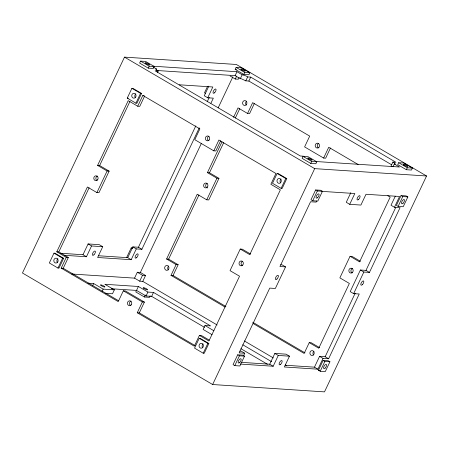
<?xml version="1.0" encoding="UTF-8"?>
<svg xmlns="http://www.w3.org/2000/svg" width="449" height="449" viewBox="0 0 449 449"><rect width="100%" height="100%" fill="white"/><g stroke="black" fill="none" stroke-linecap="round" stroke-linejoin="round"><path stroke-width="0.67" d="M124.502 57.118L22.45 273.009L212.641 384.524L324.498 391.882L426.55 175.991L236.359 64.476L124.502 57.118L314.693 168.633L426.55 175.991M140.531 61.098L139.605 63.062L148.249 68.13L153.334 68.461L154.26 66.503L145.616 61.434L140.531 61.098L149.175 66.166L154.26 66.503M53.97 253.163L49.328 262.979L57.972 268.047L58.993 268.115L63.629 258.298L54.986 253.23L53.97 253.163L62.613 258.237L63.629 258.298M127.258 98.118L131.899 88.301L132.915 88.369L141.558 93.437L136.923 103.253L135.907 103.186L127.258 98.118L128.274 98.185M66.284 257.35L61.182 268.148L63.219 268.283L68.321 257.485L66.284 257.35L56.776 251.777L87.392 187.008L96.9 192.582L98.937 192.716L109.141 171.131L99.633 165.552L97.596 165.417L128.212 100.655L137.72 106.228L139.757 106.362L144.578 96.165M56.776 251.777L58.808 251.911L89.127 187.772M99.633 165.552L129.952 101.412M148.249 68.13L149.175 66.166M57.972 268.047L62.613 258.237M135.907 103.186L140.543 93.37L141.558 93.437M96.9 192.582L107.109 170.996L109.141 171.131M137.72 106.228L142.827 95.435L144.18 95.525M156.213 70.257L156.74 69.14L153.283 67.109M157.369 72.716L158.166 71.032L156.437 70.016L155.724 69.073L156.74 69.14M60.621 253.258L82.992 254.729L88.094 243.936L99.28 244.671L102.737 246.703L97.635 257.496L131.192 259.702L136.294 248.909L141.89 249.279L199.277 127.87M64.779 255.335L86.449 256.761L91.551 245.962L102.737 246.703M92.601 285.788L93.661 283.549L103.169 289.122L114.355 289.858L112.503 293.786L105.509 293.326M102.108 291.367L103.169 289.122M126.562 257.709L131.198 247.899L132.472 247.983M207.387 86.713L204.491 92.848L205.642 93.521M98.37 255.745L127.735 257.675L132.837 246.883L138.432 247.247L141.89 249.279M208.807 86.163L204.273 95.755L207.73 97.787L213.326 98.151L210.935 103.208M207.73 97.787L212.837 86.988L179.274 84.782M138.432 247.247L195.82 125.843M207.174 101.816L209.268 97.388M144.398 302.093L142.361 301.958L137.259 312.751L139.291 312.886L144.398 302.093L125.378 290.941L123.34 290.806L118.239 301.599L61.182 268.148M134.537 278.139L137.321 272.251L140.374 272.448L145.56 275.49L142.776 281.377L139.723 281.181L134.537 278.139L71.851 274.013M235.192 69.348L236.118 67.389L241.203 67.72L249.852 72.789L248.92 74.753L243.835 74.422L235.192 69.348L236.466 69.432M140.374 272.448L201.421 143.293M218.18 107.839L232.846 76.818M156.645 70.482L235.119 75.645L236.971 71.717L242.163 74.758L245.923 75.903L247.652 76.919L250.705 77.121L395.939 162.28L392.886 162.078L391.034 166.001L392.185 166.68M139.723 281.181L142.507 275.288L145.56 275.49M230.096 75.982L235.282 79.024L236.674 76.083M212.029 334.673L203.116 329.448L204.969 325.519L210.564 325.89L153.507 292.434L147.912 292.069L138.404 286.49L135.772 291.94L144.421 297.008L149.506 297.345L150.202 295.869M239.165 77.458L238.335 79.226L235.282 79.024M235.119 75.645L240.305 78.682L242.163 74.758M243.835 74.422L244.767 72.457L249.852 72.789M240.305 78.682L241.321 78.749L245.794 80.848L247.652 76.919M144.421 297.008L145.347 295.044M142.827 95.435L199.884 128.885L194.782 139.684L213.797 150.836L218.899 140.037L275.955 173.494L270.854 184.286L280.367 189.865L249.751 254.634L240.237 249.055L230.034 270.646L239.542 276.219L208.925 340.987L199.418 335.414L194.316 346.207L137.259 312.751M111.38 288.758L136.547 290.419L146.06 295.992L147.912 292.069M220.65 140.773L215.834 150.965L213.797 150.836M245.794 80.848L248.847 81.045L250.705 77.121M176.109 264.579L171.007 275.372L173.045 275.506L178.146 264.714L176.109 264.579L166.601 259L197.218 194.237L206.725 199.811L208.763 199.945L218.966 178.354L209.459 172.781L207.421 172.646L221.986 141.833M233.581 117.312L238.037 107.878L247.545 113.457L249.582 113.586L254.398 103.393M166.601 259L168.633 259.135L198.952 194.995M209.459 172.781L223.725 142.597M235.315 118.076L239.777 108.641M146.06 295.992L151.65 296.362L153.507 292.434M206.725 199.811L216.934 178.219L218.966 178.354M247.545 113.457L252.652 102.658L309.709 136.114L304.602 146.907L323.622 158.059L325.66 158.194L330.475 147.996M199.204 338.322L194.563 348.132L203.212 353.206L204.228 353.273L208.864 343.457L200.22 338.389L199.204 338.322L207.848 343.39L208.864 343.457M277.134 173.46L272.492 183.271L281.141 188.339L282.157 188.406L286.793 178.595L278.15 173.527L277.134 173.46L285.777 178.528L286.793 178.595M203.212 353.206L207.848 343.39M281.141 188.339L285.777 178.528M303.058 156.392L302.132 158.357L310.775 163.425L315.86 163.756L316.786 161.797L308.143 156.729L303.058 156.392L311.701 161.46L316.786 161.797M310.775 163.425L311.701 161.46M212.641 384.524L314.693 168.633M323.622 158.059L328.724 147.266L358.156 164.519M237.695 354.805L233.059 364.616L234.788 365.632L239.873 365.969L244.509 356.152L242.78 355.137L237.695 354.805L239.424 355.816L244.509 356.152M315.625 189.944L310.989 199.754L312.717 200.77L317.802 201.101L322.438 191.291L320.709 190.275L315.625 189.944L317.359 190.954L322.438 191.291M234.788 365.632L239.424 355.816M312.717 200.77L317.359 190.954M243.594 355.642L244.727 353.245L241.27 351.213L239.867 351.124M280.692 264.77L282.09 264.859L285.547 266.886L275.344 288.477L269.748 288.106L239.132 352.875L244.727 353.245M316.73 200.922L316.163 202.117L310.568 201.753L279.952 266.521L285.547 266.886M241.057 362.332L269.726 364.218L274.827 353.425L286.013 354.16L289.47 356.186L284.369 366.985L317.926 369.19L323.027 358.397L328.617 358.762L359.234 293.994L353.644 293.629L350.186 291.603L360.39 270.012L365.986 270.377L369.443 272.408L400.059 207.64L394.463 207.27L391.006 205.244L395.26 196.247M350.798 192.705L346.263 202.297L349.72 204.329L360.906 205.064L366.008 194.271L399.565 196.477L394.463 207.27M240.322 364.083L273.183 366.244L278.285 355.451L289.47 356.186M349.72 204.329L354.822 193.53L321.961 191.369M319.598 347.649L311.28 342.772L309.243 342.638L304.141 353.43L253.09 323.499M360.418 261.296L352.1 256.418L350.063 256.284L339.859 277.869L349.367 283.448L318.751 348.216L309.243 342.638M392.987 166.775L394.312 163.969L395.328 164.037L394.615 163.088L392.886 162.078M398.645 162.684L397.719 164.643L406.362 169.711L411.447 170.048L412.373 168.083L403.73 163.015L398.645 162.684L407.294 167.752L412.373 168.083M406.362 169.711L407.294 167.752M285.104 365.228L314.468 367.164L319.57 356.366L325.16 356.736L328.617 358.762M353.644 293.629L363.847 272.038L369.443 272.408M318.476 370.24L323.117 360.424L328.202 360.76L329.931 361.771L325.289 371.587L320.204 371.25L318.476 370.24L319.75 370.324M401.047 195.562L396.405 205.373L398.14 206.388L403.219 206.725L407.86 196.909L406.132 195.899L401.047 195.562L402.775 196.578L407.86 196.909M325.16 356.736L355.181 293.225M365.986 270.377L395.709 207.5M320.204 371.25L324.846 361.439L329.931 361.771M398.14 206.388L402.775 196.578M152.941 66.188L236.971 71.717M158.166 71.032L155.113 70.83L300.347 155.988L303.401 156.19L304.551 156.864M316.163 161.528L399.498 167.011L394.312 163.969M240.237 249.055L242.275 249.189L250.593 254.067M88.066 283.179L93.661 283.549M138.404 286.49L104.847 284.284L114.355 289.858M199.418 335.414L201.455 335.543L209.178 340.078M236.118 67.389L244.767 72.457M248.847 81.045L391.663 164.783M387.813 195.697L390.192 197.089L359.576 261.857L350.063 256.284M131.899 88.301L140.543 93.37M207.421 172.646L216.934 178.219M360.39 270.012L363.847 272.038M97.596 165.417L107.109 170.996M168.633 259.135L178.146 264.714M132.837 246.883L136.294 248.909M319.57 356.366L323.027 358.397M131.198 247.899L132.348 248.572M323.117 360.424L324.846 361.439M173.045 275.506L225.898 306.499M252.72 322.225L304.972 352.863M171.007 275.372L225.061 307.065M127.735 257.675L131.192 259.702M314.468 367.164L317.926 369.19M137.321 272.251L142.507 275.288M88.094 243.936L91.551 245.962M274.827 353.425L278.285 355.451M142.776 281.377L217.136 324.975M244.34 340.931L273.357 357.943M285.446 365.031L286.658 365.739M242.797 344.787L271.623 361.692M204.969 325.519L213.887 330.75M82.992 254.729L86.449 256.761M269.726 364.218L273.183 366.244M151.65 296.362L204.503 327.349M240.939 348.716L267.368 364.206M58.808 251.911L68.321 257.485M123.34 290.806L142.361 301.958M63.219 268.283L118.474 300.678M139.291 312.886L195.147 345.635M318.375 147.906A2.43 2.155 -86.2 0 1 318.773 143.433M207.32 187.974A2.43 2.155 -86.2 0 1 207.191 183.287M352.027 272.919A2.43 2.155 -86.2 0 1 352.426 268.446M246.316 105.032A2.43 2.155 -86.2 0 1 246.658 101.193M168.386 269.9A2.43 2.155 -86.2 0 1 168.729 266.055M313.621 355.052A2.43 2.155 -86.2 0 1 313.963 351.213M135.475 97.742A2.43 2.155 -86.2 0 1 135.817 93.897M208.549 140.683A2.43 2.155 -86.2 0 1 208.948 136.21M280.709 182.895A2.43 2.155 -86.2 0 1 281.052 179.056M242.202 265.69A2.43 2.155 -86.2 0 1 242.6 261.217M96.967 180.532A2.43 2.155 -86.2 0 1 97.366 176.059M57.545 262.603A2.43 2.155 -86.2 0 1 57.887 258.764M130.62 305.545A2.43 2.155 -86.2 0 1 131.018 301.071M202.78 347.762A2.43 2.155 -86.2 0 1 203.122 343.917M97.528 179.875A2.43 2.155 -86.2 0 0 96.445 175.868A2.43 2.155 -86.2 0 0 93.886 178.977A2.43 2.155 -86.2 0 0 97.528 179.875M209.111 140.026A2.43 2.155 -86.2 0 0 208.027 136.013A2.43 2.155 -86.2 0 0 205.468 139.128A2.43 2.155 -86.2 0 0 209.111 140.026M242.763 265.033A2.43 2.155 -86.2 0 0 241.68 261.026A2.43 2.155 -86.2 0 0 239.121 264.135A2.43 2.155 -86.2 0 0 242.763 265.033M131.181 304.888A2.43 2.155 -86.2 0 0 130.098 300.875A2.43 2.155 -86.2 0 0 127.538 303.99A2.43 2.155 -86.2 0 0 131.181 304.888M358.628 199.407A2.43 1.027 -59.6 0 0 359.834 195.758A2.43 1.027 -59.6 0 0 357.213 198.312A2.43 1.027 -59.6 0 0 358.628 199.407M280.698 364.268A2.43 1.027 -59.6 0 0 281.905 360.62A2.43 1.027 -59.6 0 0 279.284 363.174A2.43 1.027 -59.6 0 0 280.698 364.268M276.954 279.025A2.43 1.027 -59.6 0 0 278.161 275.383A2.43 1.027 -59.6 0 0 275.54 277.937A2.43 1.027 -59.6 0 0 276.954 279.025M362.371 284.644A2.43 1.027 -59.6 0 0 363.578 281.001A2.43 1.027 -59.6 0 0 360.962 283.555A2.43 1.027 -59.6 0 0 362.371 284.644M145.824 63.438A2.43 0.455 25.3 0 0 149.523 64.897A2.43 0.455 25.3 0 0 146.845 63.062A2.43 0.455 25.3 0 0 145.824 63.438M308.351 158.733A2.43 0.455 25.3 0 0 312.049 160.192A2.43 0.455 25.3 0 0 309.367 158.357A2.43 0.455 25.3 0 0 308.351 158.733M403.937 165.024A2.43 0.455 25.3 0 0 407.636 166.478A2.43 0.455 25.3 0 0 404.959 164.648A2.43 0.455 25.3 0 0 403.937 165.024M241.41 69.73A2.43 0.455 25.3 0 0 245.109 71.183A2.43 0.455 25.3 0 0 242.432 69.354A2.43 0.455 25.3 0 0 241.41 69.73M317.651 197.611A2.43 1.027 -59.6 0 0 318.852 193.962A2.43 1.027 -59.6 0 0 316.236 196.516A2.43 1.027 -59.6 0 0 317.651 197.611M403.067 203.229A2.43 1.027 -59.6 0 0 404.274 199.586A2.43 1.027 -59.6 0 0 401.653 202.14A2.43 1.027 -59.6 0 0 403.067 203.229M239.715 362.472A2.43 1.027 -59.6 0 0 240.922 358.824A2.43 1.027 -59.6 0 0 238.307 361.378A2.43 1.027 -59.6 0 0 239.715 362.472M325.138 368.09A2.43 1.027 -59.6 0 0 326.344 364.448A2.43 1.027 -59.6 0 0 323.723 367.001A2.43 1.027 -59.6 0 0 325.138 368.09M143.848 288.393A2.43 0.455 25.3 0 0 147.547 289.846A2.43 0.455 25.3 0 0 144.87 288.017A2.43 0.455 25.3 0 0 143.848 288.393M101.137 285.581A2.43 0.455 25.3 0 0 104.836 287.04A2.43 0.455 25.3 0 0 102.159 285.205A2.43 0.455 25.3 0 0 101.137 285.581M246.316 104.673A2.43 2.155 -86.2 0 0 245.238 100.66A2.43 2.155 -86.2 0 0 242.679 103.775A2.43 2.155 -86.2 0 0 246.316 104.673M318.936 147.25A2.43 2.155 -86.2 0 0 317.853 143.242A2.43 2.155 -86.2 0 0 315.293 146.352A2.43 2.155 -86.2 0 0 318.936 147.25M352.588 272.262A2.43 2.155 -86.2 0 0 351.505 268.249A2.43 2.155 -86.2 0 0 348.946 271.364A2.43 2.155 -86.2 0 0 352.588 272.262M207.348 187.104A2.43 2.155 -86.2 0 0 206.271 183.097A2.43 2.155 -86.2 0 0 203.711 186.206A2.43 2.155 -86.2 0 0 207.348 187.104M168.386 269.535A2.43 2.155 -86.2 0 0 167.309 265.527A2.43 2.155 -86.2 0 0 164.744 268.637A2.43 2.155 -86.2 0 0 168.386 269.535M313.621 354.693A2.43 2.155 -86.2 0 0 312.543 350.68A2.43 2.155 -86.2 0 0 309.984 353.795A2.43 2.155 -86.2 0 0 313.621 354.693M214.605 92.73A2.43 1.027 -59.6 0 0 215.812 89.082A2.43 1.027 -59.6 0 0 213.196 91.635A2.43 1.027 -59.6 0 0 214.605 92.73M93.97 254.779A2.43 1.027 -59.6 0 0 95.171 251.137A2.43 1.027 -59.6 0 0 92.556 253.691A2.43 1.027 -59.6 0 0 93.97 254.779M136.676 257.591A2.43 1.027 -59.6 0 0 137.882 253.943A2.43 1.027 -59.6 0 0 135.261 256.502A2.43 1.027 -59.6 0 0 136.676 257.591M135.475 97.377A2.43 2.155 -86.2 0 0 134.397 93.37A2.43 2.155 -86.2 0 0 131.832 96.479A2.43 2.155 -86.2 0 0 135.475 97.377M280.709 182.535A2.43 2.155 -86.2 0 0 279.632 178.528A2.43 2.155 -86.2 0 0 277.072 181.637A2.43 2.155 -86.2 0 0 280.709 182.535M57.545 262.244A2.43 2.155 -86.2 0 0 56.462 258.231A2.43 2.155 -86.2 0 0 53.902 261.346A2.43 2.155 -86.2 0 0 57.545 262.244M202.78 347.397A2.43 2.155 -86.2 0 0 201.702 343.39A2.43 2.155 -86.2 0 0 199.137 346.499A2.43 2.155 -86.2 0 0 202.78 347.397"/></g></svg>
